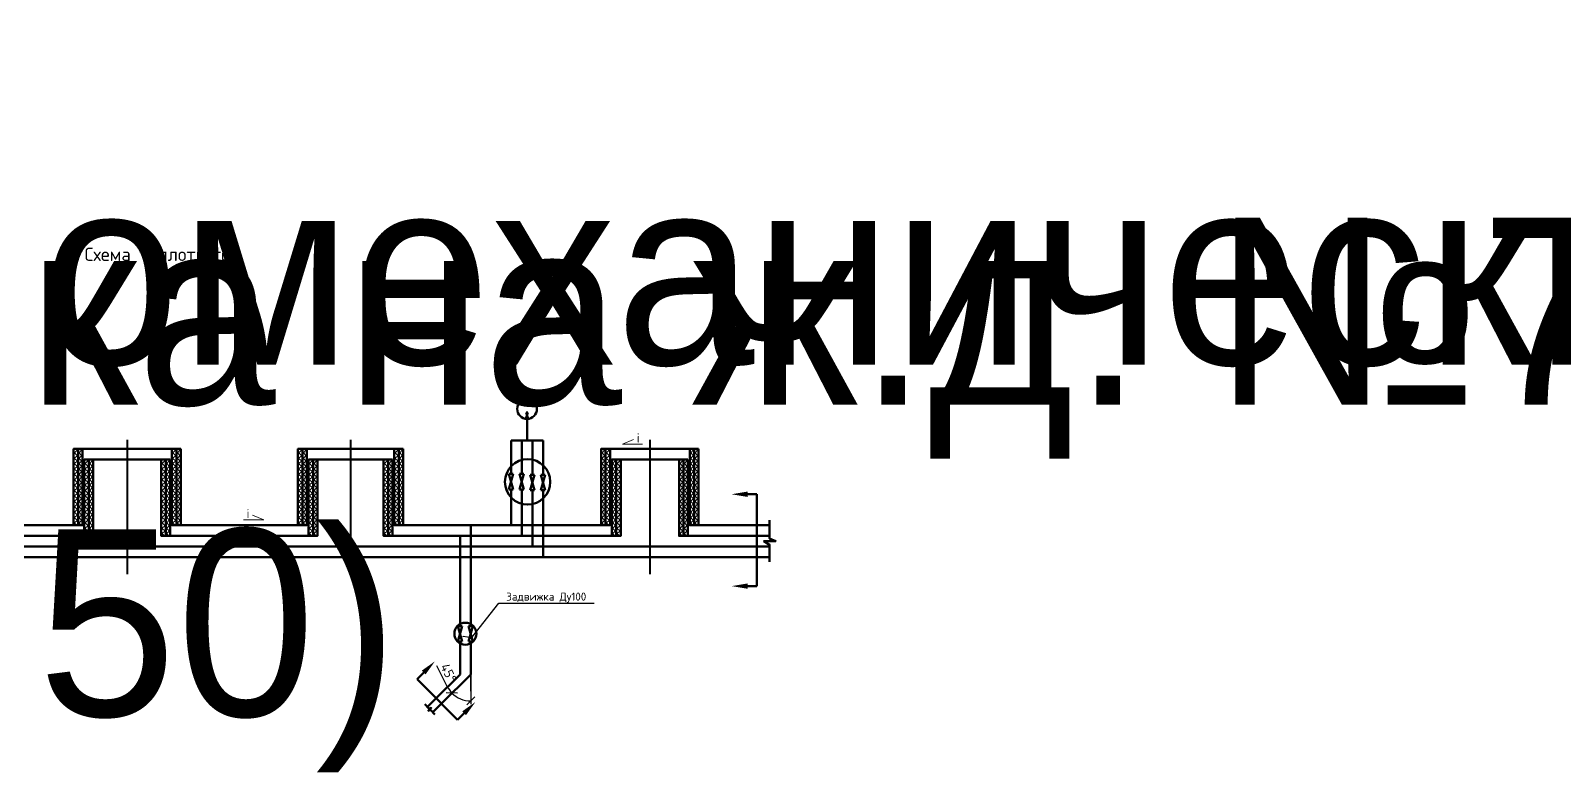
# Model space of a CAD drawing. Header units: millimetres. Extents: x 1990 to 8783, y 397 to 3825.
# Drawn here: x 4223 to 4797, y 2145 to 2422 of the extents above; entities that cross this region are included whole.
import ezdxf
from ezdxf import colors
from ezdxf.entities.mleader import LeaderData, LeaderLine
from ezdxf.enums import TextEntityAlignment as Align
from ezdxf.math import Vec2, Vec3

# ---------------------------------------------------------------- set-up
doc = ezdxf.new("R2018")
doc.units = ezdxf.units.MM
for name, color, linetype, lineweight in [('3 Оъекты сущ.', 7, 'Continuous', 30), ('7 тонкие', 7, 'Continuous', 20), ('Объекты проект.', 1, 'Continuous', 80), ('Основной', 1, 'Continuous', 60), ('Размер 3.5', 250, 'Continuous', 35), ('Размерный', 4, 'Continuous', 30)]:
    doc.layers.add(name, color=color, linetype=linetype, lineweight=lineweight)
doc.layers.add('Форматы', color=7, linetype='Continuous')
doc.styles.add('-ISOCPEUR-', font='isocpeur.ttf')
doc.styles.add('GOST', font='gost.shx', dxfattribs={"oblique": 15})
doc.styles.get("Standard").update_dxf_attribs({"font": 'arial.ttf'})
doc.dimstyles.new('Копия М 1 к 25', dxfattribs={"dimtxt": 3.5, "dimasz": 3, "dimexe": 1.25, "dimexo": 0, "dimgap": 1, "dimtad": 1, "dimdec": 0, "dimlfac": 25, "dimzin": 0, "dimdsep": 46, "dimtxsty": 'GOST', "dimblk": 'OBLIQUE', "dimcen": 5, "dimclrd": 256, "dimclre": 256, "dimclrt": 256, "dimazin": 2, "dimtfac": 1, "dimtdec": 0, "dimtmove": 0, "dimatfit": 3, "dimldrblk": 'NONE', "dimfxl": 1.25, "dimtolj": 1, "dimtzin": 0, "dimlwd": -1, "dimlwe": -1, "dimarcsym": 2})

# ---------------------------------------------------------------- blocks, each defined once
blk = doc.blocks.new('_Oblique')
at = {"color": 0, "linetype": 'ByBlock', "lineweight": -2}
blk.add_line((-0.5, -0.5), (0.5, 0.5), dxfattribs=at)
blk = doc.blocks.new('*D182')
at = {"transparency": 16777216}
for p, q in [((4378.79, 2176.72), (4374.85, 2184.42)), ((4387.57, 2175.01), (4387.57, 2170.1))]:
    blk.add_line(p, q, dxfattribs=at)
for start, end in [(207.11673, 224.61126), (224.61126, 270)]:
    blk.add_arc((4387.57, 2181.21), 9.86, start, end, dxfattribs=at)
at = {"layer": 'Defpoints', "color": 0, "lineweight": 35, "transparency": 16777216}
for p in [(4387.57, 2181.21), (4387.57, 2181.21), (4387.57, 2175.01), (4376.56, 2170.35), (4385, 2171.69)]:
    blk.add_point(p, dxfattribs=at)
at = {"transparency": 16777216, "xscale": 3, "yscale": 3, "zscale": 3}
for p, rotation in [((4380.55, 2174.29), 134.6112572514173), ((4387.57, 2171.35), 359.9999999999993)]:
    blk.add_blockref('_Oblique', p, dxfattribs=dict(at, rotation=rotation))
at = {"lineweight": 35, "transparency": 16777216, "insert": (4379.27, 2181.82), "char_height": 3.5, "attachment_point": 5, "rotation": 297.11673, "style": '-ISOCPEUR-'}
blk.add_mtext('\\A1;45°', dxfattribs=at)
blk = doc.blocks.new('_None')
blk = doc.blocks.new('*U369')
blk.add_attdef('РАЗРАБОТАЛ', text='', height=2.5).set_placement((424.5, -264.22), align=Align.MIDDLE_LEFT)
at = {"flags": 8}
for tag, height, p in [('ДАТА', 2.5, (464.07, -264.4)), ('ЛИСТ', 3, (560.39, -271.92)), ('ЛИСТОВ', 3, (577.89, -271.92))]:
    blk.add_attdef(tag, text='', height=height, dxfattribs=at).set_placement(p, align=Align.MIDDLE_CENTER)
blk.add_attdef('ПРОВЕРИЛ', (424.75, -270.73), '', height=2.5)
at = {"lineweight": 30, "flags": 104}
for tag, p in [('ТЕПЛОВЫЕ_СЕТИ', (504, -269.5)), ('ИМЯ_ЧЕРТЕЖА', (504, -284.5))]:
    blk.add_attdef(tag, text='', height=3, dxfattribs=at).set_placement(p, align=Align.MIDDLE_CENTER)
at = {"style": '-ISOCPEUR-', "flags": 8}
blk.add_attdef('ФОРМАТ', text='', height=3, dxfattribs=at).set_placement((554.97, -294.75), align=Align.MIDDLE_CENTER)

msp = doc.modelspace()

# ---------------------------------------------------------------- hatches: boundary and pattern name
at = {"lineweight": 35}
h = msp.add_hatch(dxfattribs=at)
h.set_pattern_fill('ANGLE', color=256)
h.set_pattern_definition([(0, (0, 0), (0, 6.985), [5.08, -1.905]), (90, (0, 0), (-6.985, 4e-16), [5.08, -1.905])])
h.paths.add_polyline_path([(4285.184, 2422.407), (4284.544, 2422.407), (4285.184, 2420.464)])
h.paths.add_polyline_path([(4285.825, 2422.407), (4285.184, 2422.407), (4285.184, 2420.464)])
h = msp.add_hatch()
h.set_pattern_fill('ANSI37', color=256, scale=0.45)
h.set_pattern_definition([(45, (1930.5933, 212.3814), (-1.0102788, 1.0102788), []), (135, (1930.5933, 212.3814), (-1.0102788, -1.0102788), [])])
h.paths.add_polyline_path([(4240.406, 2265.717), (4238.745, 2265.717), (4238.745, 2237.145), (4240.406, 2237.145)])
h = msp.add_hatch()
h.set_pattern_fill('ANSI37', color=256, scale=0.45)
h.set_pattern_definition([(45, (1932.2542, 212.3814), (-1.0102788, 1.0102788), []), (135, (1932.2542, 212.3814), (-1.0102788, -1.0102788), [])])
h.paths.add_polyline_path([(4242.067, 2265.717), (4240.406, 2265.717), (4240.406, 2237.145), (4242.067, 2237.145)])
h = msp.add_hatch()
h.set_pattern_fill('ANSI37', color=256, scale=0.45)
h.set_pattern_definition([(45, (1967.4217, 212.3814), (-1.0102788, 1.0102788), []), (135, (1967.4217, 212.3814), (-1.0102788, -1.0102788), [])])
h.paths.add_polyline_path([(4277.235, 2265.717), (4275.574, 2265.717), (4275.574, 2237.145), (4277.235, 2237.145)])
h = msp.add_hatch()
h.set_pattern_fill('ANSI37', color=256, scale=0.45)
h.set_pattern_definition([(45, (1969.0826, 212.3814), (-1.0102788, 1.0102788), []), (135, (1969.0826, 212.3814), (-1.0102788, -1.0102788), [])])
h.paths.add_polyline_path([(4278.896, 2265.717), (4277.235, 2265.717), (4277.235, 2237.145), (4278.896, 2237.145)])
h = msp.add_hatch()
h.set_pattern_fill('ANSI37', color=256, scale=0.45)
h.set_pattern_definition([(45, (2014.6688, 212.3814), (-1.0102788, 1.0102788), []), (135, (2014.6688, 212.3814), (-1.0102788, -1.0102788), [])])
h.paths.add_polyline_path([(4324.482, 2265.717), (4322.821, 2265.717), (4322.821, 2237.145), (4324.482, 2237.145)])
h = msp.add_hatch()
h.set_pattern_fill('ANSI37', color=256, scale=0.45)
h.set_pattern_definition([(45, (2016.3296, 212.3814), (-1.0102788, 1.0102788), []), (135, (2016.3296, 212.3814), (-1.0102788, -1.0102788), [])])
h.paths.add_polyline_path([(4326.143, 2265.717), (4324.482, 2265.717), (4324.482, 2237.145), (4326.143, 2237.145)])
h = msp.add_hatch()
h.set_pattern_fill('ANSI37', color=256, scale=0.45)
h.set_pattern_definition([(45, (2050.7703, 212.3814), (-1.0102788, 1.0102788), []), (135, (2050.7703, 212.3814), (-1.0102788, -1.0102788), [])])
h.paths.add_polyline_path([(4360.583, 2265.717), (4358.922, 2265.717), (4358.922, 2237.145), (4360.583, 2237.145)])
h = msp.add_hatch()
h.set_pattern_fill('ANSI37', color=256, scale=0.45)
h.set_pattern_definition([(45, (2052.4312, 212.3814), (-1.0102788, 1.0102788), []), (135, (2052.4312, 212.3814), (-1.0102788, -1.0102788), [])])
h.paths.add_polyline_path([(4362.244, 2265.717), (4360.583, 2265.717), (4360.583, 2237.145), (4362.244, 2237.145)])
h = msp.add_hatch()
h.set_pattern_fill('ANSI37', color=256, scale=0.45)
h.set_pattern_definition([(45, (2128.304, 212.3814), (-1.0102788, 1.0102788), []), (135, (2128.304, 212.3814), (-1.0102788, -1.0102788), [])])
h.paths.add_polyline_path([(4438.117, 2265.717), (4436.456, 2265.717), (4436.456, 2237.145), (4438.117, 2237.145)])
h = msp.add_hatch()
h.set_pattern_fill('ANSI37', color=256, scale=0.45)
h.set_pattern_definition([(45, (2129.9648, 212.3814), (-1.0102788, 1.0102788), []), (135, (2129.9648, 212.3814), (-1.0102788, -1.0102788), [])])
h.paths.add_polyline_path([(4439.778, 2265.717), (4438.117, 2265.717), (4438.117, 2237.145), (4439.778, 2237.145)])
h = msp.add_hatch()
h.set_pattern_fill('ANSI37', color=256, scale=0.45)
h.set_pattern_definition([(45, (2161.498, 212.3814), (-1.0102788, 1.0102788), []), (135, (2161.498, 212.3814), (-1.0102788, -1.0102788), [])])
h.paths.add_polyline_path([(4471.311, 2265.717), (4469.65, 2265.717), (4469.65, 2237.145), (4471.311, 2237.145)])
h = msp.add_hatch()
h.set_pattern_fill('ANSI37', color=256, scale=0.45)
h.set_pattern_definition([(45, (2163.1589, 212.3814), (-1.0102788, 1.0102788), []), (135, (2163.1589, 212.3814), (-1.0102788, -1.0102788), [])])
h.paths.add_polyline_path([(4472.972, 2265.717), (4471.311, 2265.717), (4471.311, 2237.145), (4472.972, 2237.145)])
h = msp.add_hatch()
h.set_pattern_fill('ANSI37', color=256, scale=0.45)
h.set_pattern_definition([(45, (1934.5933, 208.3814), (-1.0102788, 1.0102788), []), (135, (1934.5933, 208.3814), (-1.0102788, -1.0102788), [])])
h.paths.add_polyline_path([(4244.406, 2261.717), (4242.745, 2261.717), (4242.745, 2233.145), (4244.406, 2233.145)])
h = msp.add_hatch()
h.set_pattern_fill('ANSI37', color=256, scale=0.45)
h.set_pattern_definition([(45, (1936.2542, 208.3814), (-1.0102788, 1.0102788), []), (135, (1936.2542, 208.3814), (-1.0102788, -1.0102788), [])])
h.paths.add_polyline_path([(4246.067, 2261.717), (4244.406, 2261.717), (4244.406, 2233.145), (4246.067, 2233.145)])
h = msp.add_hatch()
h.set_pattern_fill('ANSI37', color=256, scale=0.45)
h.set_pattern_definition([(45, (1963.4217, 208.3814), (-1.0102788, 1.0102788), []), (135, (1963.4217, 208.3814), (-1.0102788, -1.0102788), [])])
h.paths.add_polyline_path([(4273.235, 2261.717), (4271.574, 2261.717), (4271.574, 2233.145), (4273.235, 2233.145)])
h = msp.add_hatch()
h.set_pattern_fill('ANSI37', color=256, scale=0.45)
h.set_pattern_definition([(45, (1965.0826, 208.3814), (-1.0102788, 1.0102788), []), (135, (1965.0826, 208.3814), (-1.0102788, -1.0102788), [])])
h.paths.add_polyline_path([(4274.896, 2261.717), (4273.235, 2261.717), (4273.235, 2233.145), (4274.896, 2233.145)])
h = msp.add_hatch()
h.set_pattern_fill('ANSI37', color=256, scale=0.45)
h.set_pattern_definition([(45, (2018.6688, 208.3814), (-1.0102788, 1.0102788), []), (135, (2018.6688, 208.3814), (-1.0102788, -1.0102788), [])])
h.paths.add_polyline_path([(4328.482, 2261.717), (4326.821, 2261.717), (4326.821, 2233.145), (4328.482, 2233.145)])
h = msp.add_hatch()
h.set_pattern_fill('ANSI37', color=256, scale=0.45)
h.set_pattern_definition([(45, (2020.3296, 208.3814), (-1.0102788, 1.0102788), []), (135, (2020.3296, 208.3814), (-1.0102788, -1.0102788), [])])
h.paths.add_polyline_path([(4330.143, 2261.717), (4328.482, 2261.717), (4328.482, 2233.145), (4330.143, 2233.145)])
h = msp.add_hatch()
h.set_pattern_fill('ANSI37', color=256, scale=0.45)
h.set_pattern_definition([(45, (2046.7703, 208.3814), (-1.0102788, 1.0102788), []), (135, (2046.7703, 208.3814), (-1.0102788, -1.0102788), [])])
h.paths.add_polyline_path([(4356.583, 2261.717), (4354.922, 2261.717), (4354.922, 2233.145), (4356.583, 2233.145)])
h = msp.add_hatch()
h.set_pattern_fill('ANSI37', color=256, scale=0.45)
h.set_pattern_definition([(45, (2048.4312, 208.3814), (-1.0102788, 1.0102788), []), (135, (2048.4312, 208.3814), (-1.0102788, -1.0102788), [])])
h.paths.add_polyline_path([(4358.244, 2261.717), (4356.583, 2261.717), (4356.583, 2233.145), (4358.244, 2233.145)])
h = msp.add_hatch()
h.set_pattern_fill('ANSI37', color=256, scale=0.45)
h.set_pattern_definition([(45, (2132.304, 208.3814), (-1.0102788, 1.0102788), []), (135, (2132.304, 208.3814), (-1.0102788, -1.0102788), [])])
h.paths.add_polyline_path([(4442.117, 2261.717), (4440.456, 2261.717), (4440.456, 2233.145), (4442.117, 2233.145)])
h = msp.add_hatch()
h.set_pattern_fill('ANSI37', color=256, scale=0.45)
h.set_pattern_definition([(45, (2133.9648, 208.3814), (-1.0102788, 1.0102788), []), (135, (2133.9648, 208.3814), (-1.0102788, -1.0102788), [])])
h.paths.add_polyline_path([(4443.778, 2261.717), (4442.117, 2261.717), (4442.117, 2233.145), (4443.778, 2233.145)])
h = msp.add_hatch()
h.set_pattern_fill('ANSI37', color=256, scale=0.45)
h.set_pattern_definition([(45, (2157.498, 208.3814), (-1.0102788, 1.0102788), []), (135, (2157.498, 208.3814), (-1.0102788, -1.0102788), [])])
h.paths.add_polyline_path([(4467.311, 2261.717), (4465.65, 2261.717), (4465.65, 2233.145), (4467.311, 2233.145)])
h = msp.add_hatch()
h.set_pattern_fill('ANSI37', color=256, scale=0.45)
h.set_pattern_definition([(45, (2159.1589, 208.3814), (-1.0102788, 1.0102788), []), (135, (2159.1589, 208.3814), (-1.0102788, -1.0102788), [])])
h.paths.add_polyline_path([(4468.972, 2261.717), (4467.311, 2261.717), (4467.311, 2233.145), (4468.972, 2233.145)])

# ---------------------------------------------------------------- linework, layer by layer
at = {"lineweight": 60}
for p, q in [((4408.972, 2279.378), (4408.406, 2279.378)), ((4408.406, 2279.378), (4408.972, 2277.344)), ((4408.406, 2277.344), (4408.972, 2279.378)), ((4408.972, 2277.344), (4408.406, 2277.344)), ((4408.689, 2268.906), (4408.689, 2277.344)), ((4402.689, 2268.906), (4414.689, 2268.906)), ((4403.492, 2256.34), (4401.886, 2256.34)), ((4401.886, 2256.34), (4403.492, 2250.561)), ((4401.886, 2250.561), (4403.492, 2256.34)), ((4407.492, 2256.34), (4405.886, 2256.34)), ((4405.886, 2256.34), (4407.492, 2250.561)), ((4405.886, 2250.561), (4407.492, 2256.34)), ((4411.492, 2256.043), (4409.886, 2256.043)), ((4409.886, 2256.043), (4411.492, 2250.264)), ((4409.886, 2250.264), (4411.492, 2256.043)), ((4415.492, 2256.043), (4413.886, 2256.043)), ((4413.886, 2256.043), (4415.492, 2250.264)), ((4413.886, 2250.264), (4415.492, 2256.043)), ((4403.492, 2250.561), (4401.886, 2250.561)), ((4407.492, 2250.561), (4405.886, 2250.561)), ((4411.492, 2250.264), (4409.886, 2250.264)), ((4415.492, 2250.264), (4413.886, 2250.264)), ((4494.808, 2248.755), (4491.315, 2248.754)), ((4494.816, 2231.544), (4494.808, 2248.755)), ((4494.816, 2231.544), (4494.808, 2214.332)), ((4494.808, 2214.332), (4491.315, 2214.333)), ((4384.376, 2199.385), (4382.771, 2199.385)), ((4382.771, 2199.385), (4384.376, 2193.606)), ((4382.771, 2193.606), (4384.376, 2199.385)), ((4388.376, 2199.385), (4386.771, 2199.385)), ((4386.771, 2199.385), (4388.376, 2193.606)), ((4386.771, 2193.606), (4388.376, 2199.385)), ((4384.376, 2193.606), (4382.771, 2193.606)), ((4388.376, 2193.606), (4386.771, 2193.606)), ((4370.489, 2176.446), (4367.457, 2179.498)), ((4367.461, 2179.502), (4369.939, 2181.965)), ((4370.489, 2176.446), (4382.631, 2164.247)), ((4382.631, 2164.247), (4385.107, 2166.712))]:
    msp.add_line(p, q, dxfattribs=at)
at = {"color": 18, "lineweight": 35, "true_color": 0x000000}
msp.add_line((4387.573, 2175.007), (4387.573, 2181.212), dxfattribs=at)
at = {"lineweight": 50}
for points in [[(4240.406, 2265.717), (4238.745, 2265.717), (4238.745, 2237.145), (4240.406, 2237.145)], [(4242.067, 2265.717), (4240.406, 2265.717), (4240.406, 2237.145), (4242.067, 2237.145)], [(4277.235, 2265.717), (4275.574, 2265.717), (4275.574, 2237.145), (4277.235, 2237.145)], [(4278.896, 2265.717), (4277.235, 2265.717), (4277.235, 2237.145), (4278.896, 2237.145)], [(4324.482, 2265.717), (4322.821, 2265.717), (4322.821, 2237.145), (4324.482, 2237.145)], [(4326.143, 2265.717), (4324.482, 2265.717), (4324.482, 2237.145), (4326.143, 2237.145)], [(4360.583, 2265.717), (4358.922, 2265.717), (4358.922, 2237.145), (4360.583, 2237.145)], [(4362.244, 2265.717), (4360.583, 2265.717), (4360.583, 2237.145), (4362.244, 2237.145)], [(4438.117, 2265.717), (4436.456, 2265.717), (4436.456, 2237.145), (4438.117, 2237.145)], [(4439.778, 2265.717), (4438.117, 2265.717), (4438.117, 2237.145), (4439.778, 2237.145)], [(4471.311, 2265.717), (4469.65, 2265.717), (4469.65, 2237.145), (4471.311, 2237.145)], [(4472.972, 2265.717), (4471.311, 2265.717), (4471.311, 2237.145), (4472.972, 2237.145)], [(4244.406, 2261.717), (4242.745, 2261.717), (4242.745, 2233.145), (4244.406, 2233.145)], [(4246.067, 2261.717), (4244.406, 2261.717), (4244.406, 2233.145), (4246.067, 2233.145)], [(4273.235, 2261.717), (4271.574, 2261.717), (4271.574, 2233.145), (4273.235, 2233.145)], [(4274.896, 2261.717), (4273.235, 2261.717), (4273.235, 2233.145), (4274.896, 2233.145)], [(4328.482, 2261.717), (4326.821, 2261.717), (4326.821, 2233.145), (4328.482, 2233.145)], [(4330.143, 2261.717), (4328.482, 2261.717), (4328.482, 2233.145), (4330.143, 2233.145)], [(4356.583, 2261.717), (4354.922, 2261.717), (4354.922, 2233.145), (4356.583, 2233.145)], [(4358.244, 2261.717), (4356.583, 2261.717), (4356.583, 2233.145), (4358.244, 2233.145)], [(4442.117, 2261.717), (4440.456, 2261.717), (4440.456, 2233.145), (4442.117, 2233.145)], [(4443.778, 2261.717), (4442.117, 2261.717), (4442.117, 2233.145), (4443.778, 2233.145)], [(4467.311, 2261.717), (4465.65, 2261.717), (4465.65, 2233.145), (4467.311, 2233.145)], [(4468.972, 2261.717), (4467.311, 2261.717), (4467.311, 2233.145), (4468.972, 2233.145)]]:
    msp.add_lwpolyline(points, close=True, dxfattribs=at)
at = {"lineweight": 60}
for centre, radius in [((4408.689, 2280.697), 3.72), ((4408.892, 2253.385), 8.493), ((4385.573, 2196.496), 4.106)]:
    msp.add_circle(centre, radius, dxfattribs=at)
for points in [[(4491.315, 2247.757), (4485.334, 2248.751), (4491.314, 2249.75)], [(4384.403, 2167.418), (4389.345, 2170.93), (4385.81, 2166.005)]]:
    msp.add_solid(points, dxfattribs=at)
at = {"layer": '3 Оъекты сущ.', "lineweight": 40, "ltscale": 50}
for p, q in [((4258.82, 2269.152), (4258.82, 2218.77)), ((4342.532, 2269.152), (4342.532, 2218.77)), ((4454.714, 2269.152), (4454.714, 2218.77))]:
    msp.add_line(p, q, dxfattribs=at)
at = {"layer": '7 тонкие', "lineweight": 60}
for p, q in [((4494.813, 2237.145), (4499.566, 2237.141)), ((4494.81, 2233.145), (4499.558, 2233.141)), ((4494.807, 2225.145), (4499.572, 2225.145)), ((4494.813, 2229.145), (4499.572, 2229.145)), ((4374.608, 2172.314), (4371.239, 2168.969)), ((4376.56, 2170.347), (4373.187, 2166.999))]:
    msp.add_line(p, q, dxfattribs=at)
at = {"layer": '7 тонкие', "color": 7}
for points in [[(4445.02, 2267.551), (4452.007, 2267.547), (4444.405, 2267.547), (4448.593, 2269.273)], [(4309.356, 2239.195), (4302.369, 2239.192), (4309.97, 2239.192), (4305.783, 2240.917)]]:
    msp.add_lwpolyline(points, dxfattribs=at)
at = {"layer": '7 тонкие', "lineweight": 60}
for points in [[(4499.572, 2223.432), (4499.572, 2229.834), (4497.459, 2231.198), (4501.908, 2231.198), (4499.557, 2232.227), (4499.563, 2239.067)], [(4370.373, 2170.083), (4371.921, 2168.526), (4372.765, 2168.705), (4371.683, 2167.629), (4372.504, 2167.947), (4374.157, 2166.282)]]:
    msp.add_lwpolyline(points, dxfattribs=at)
at = {"layer": 'Объекты проект.', "color": 1}
for p, q in [((4240.406, 2237.145), (4240.406, 2265.717)), ((4240.406, 2265.717), (4277.235, 2265.717)), ((4277.235, 2265.717), (4277.235, 2237.145)), ((4324.482, 2237.145), (4324.482, 2265.717)), ((4324.482, 2265.717), (4360.583, 2265.717)), ((4360.583, 2265.717), (4360.583, 2237.145)), ((4438.117, 2237.145), (4438.117, 2265.717)), ((4438.117, 2265.717), (4471.311, 2265.717)), ((4471.311, 2265.717), (4471.311, 2237.145)), ((4402.689, 2256.34), (4402.689, 2260.796)), ((4402.689, 2237.145), (4402.689, 2250.561)), ((4177.049, 2237.145), (4240.406, 2237.145)), ((4277.235, 2237.145), (4324.482, 2237.145)), ((4360.583, 2237.145), (4438.117, 2237.145)), ((4387.573, 2237.145), (4387.573, 2199.385)), ((4471.311, 2237.145), (4494.813, 2237.145)), ((4387.573, 2193.606), (4387.573, 2181.212)), ((4387.573, 2181.212), (4376.56, 2170.347))]:
    msp.add_line(p, q, dxfattribs=at)
at = {"layer": 'Объекты проект.', "color": 6}
for p, q in [((4402.689, 2256.34), (4402.689, 2268.906)), ((4414.689, 2256.043), (4414.689, 2268.906)), ((4414.689, 2256.043), (4414.689, 2267.464)), ((4414.689, 2225.145), (4414.689, 2250.264)), ((4189.049, 2225.145), (4265.235, 2225.145)), ((4265.235, 2225.145), (4348.583, 2225.145)), ((4348.583, 2225.145), (4459.311, 2225.145)), ((4459.311, 2225.145), (4494.813, 2225.145))]:
    msp.add_line(p, q, dxfattribs=at)
at = {"layer": 'Объекты проект.', "color": 5}
for p, q in [((4406.689, 2256.34), (4406.689, 2268.906)), ((4244.406, 2233.145), (4244.406, 2261.717)), ((4244.406, 2261.717), (4273.235, 2261.717)), ((4273.235, 2261.717), (4273.235, 2233.145)), ((4328.482, 2233.145), (4328.482, 2261.717)), ((4328.482, 2261.717), (4356.583, 2261.717)), ((4356.583, 2261.717), (4356.583, 2233.145)), ((4406.689, 2256.34), (4406.689, 2260.796)), ((4442.117, 2233.145), (4442.117, 2261.717)), ((4442.117, 2261.717), (4467.311, 2261.717)), ((4467.311, 2261.717), (4467.311, 2233.145)), ((4406.689, 2233.145), (4406.689, 2250.561)), ((4181.049, 2233.145), (4244.406, 2233.145)), ((4273.235, 2233.145), (4328.482, 2233.145)), ((4356.583, 2233.145), (4442.117, 2233.145)), ((4383.573, 2233.145), (4383.573, 2199.385)), ((4467.311, 2233.145), (4494.813, 2233.145)), ((4383.573, 2193.606), (4383.573, 2181.212)), ((4383.573, 2181.212), (4374.6, 2172.316))]:
    msp.add_line(p, q, dxfattribs=at)
at = {"layer": 'Объекты проект.', "color": 4}
for p, q in [((4410.689, 2256.043), (4410.689, 2268.906)), ((4410.689, 2256.043), (4410.689, 2267.464)), ((4410.689, 2229.145), (4410.689, 2250.264)), ((4185.049, 2229.145), (4248.406, 2229.145)), ((4248.406, 2229.145), (4269.235, 2229.145)), ((4269.235, 2229.145), (4352.583, 2229.145)), ((4352.583, 2229.145), (4463.311, 2229.145)), ((4463.311, 2229.145), (4494.813, 2229.145))]:
    msp.add_line(p, q, dxfattribs=at)
at = {"layer": 'Размерный', "color": 7, "lineweight": 30}
for points in [[(4491.315, 2215.33), (4485.334, 2214.336), (4491.314, 2213.337)], [(4370.642, 2181.257), (4374.182, 2186.179), (4369.237, 2182.672)]]:
    msp.add_solid(points, dxfattribs=at)

# ---------------------------------------------------------------- block references
at = {"layer": 'Форматы'}
ref = msp.add_blockref('*U369', (3508.029, 2636.836), dxfattribs=at)
lines = msp.add_mtext('Врезка на ж.д. №7\\P (М1:50)', dxfattribs={"layer": '0', "insert": (4012.029, 2352.336), "char_height": 70, "attachment_point": 1})
ref.add_attrib('ИМЯ_ЧЕРТЕЖА', '', (4012.029, 2352.336), dxfattribs={"flags": 104}).embed_mtext(lines)
lines = msp.add_mtext('Тепломеханические решения тепловых сетей', dxfattribs={"layer": '0', "insert": (4012.029, 2367.336), "char_height": 70, "attachment_point": 1})
ref.add_attrib('ТЕПЛОВЫЕ_СЕТИ', '', (4012.029, 2367.336), dxfattribs={"flags": 104}).embed_mtext(lines)

# ---------------------------------------------------------------- texts
at = {"layer": 'Основной', "color": 7, "style": '-ISOCPEUR-'}
msp.add_text('Схема теплотрассы', height=5, dxfattribs=at).set_placement((4242.827, 2336.131))
at = {"layer": 'Размерный', "color": 7, "style": '-ISOCPEUR-'}
for p in [(4449.792, 2268.112), (4303.533, 2239.757)]:
    msp.add_text('i', height=3.5, dxfattribs=at).set_placement(p)

# ---------------------------------------------------------------- dimensions: what is measured, and where the dimension line sits
at = {"color": 18, "lineweight": 35, "true_color": 0x000000}
dim = msp.add_angular_dim_2l(base=(4384.999, 2171.691), line1=((4387.573, 2181.212), (4387.573, 2175.007)), line2=((4387.573, 2181.212), (4376.56, 2170.347)), text='45°', dimstyle='Копия М 1 к 25', override={"dimtxsty": '-ISOCPEUR-'}, dxfattribs=at)
dim.commit()
dim.dimension.update_dxf_attribs({"geometry": '*D182', "text_midpoint": (4379.271, 2181.82)})

# ---------------------------------------------------------------- leaders
at = {"layer": 'Размер 3.5'}
ml = msp.add_multileader_mtext('Standard', dxfattribs=at)
ml.set_content('Задвижка Ду100', color=256, style='-ISOCPEUR-')
ml.set_leader_properties(linetype='ByLayer', lineweight=30)
ml.build(insert=Vec2(0, 0))
ml.multileader.update_dxf_attribs({"text_left_attachment_type": 6, "text_right_attachment_type": 6, "dogleg_length": 0.777, "arrow_head_size": 1})
ctx = ml.context
ctx.base_point, ctx.char_height, ctx.arrow_head_size, ctx.plane_origin = Vec3(4398.872, 2207.997), 3, 1, Vec3(4460.734, 2260.61)
ctx.left_attachment, ctx.right_attachment = 6, 6
notes = []
notes.append((ctx, [(1, (1, 1, 0), (4398.095, 2207.997), (1, 0), 0.777, [(2, [(4383.81, 2195.646), (4387.952, 2195.133), (4387.952, 2195.133)], 0, [])])]))
ctx.mtext.insert, ctx.mtext.flow_direction = Vec3(4400.872, 2211.897), 5
for ctx, leaders in notes:
    for number, flags, end, landing, length, lines in leaders:
        leader = LeaderData()
        leader.index, (leader.has_last_leader_line, leader.has_dogleg_vector, leader.attachment_direction) = number, flags
        leader.last_leader_point, leader.dogleg_vector, leader.dogleg_length = Vec3(end), Vec3(landing), length
        for number, points, colour, breaks in lines:
            line = LeaderLine()
            line.index, line.vertices, line.color, line.breaks = number, Vec3.list(points), colors.encode_raw_color(colour), breaks
            leader.lines.append(line)
        ctx.leaders.append(leader)

doc.saveas('drawing.dxf')
